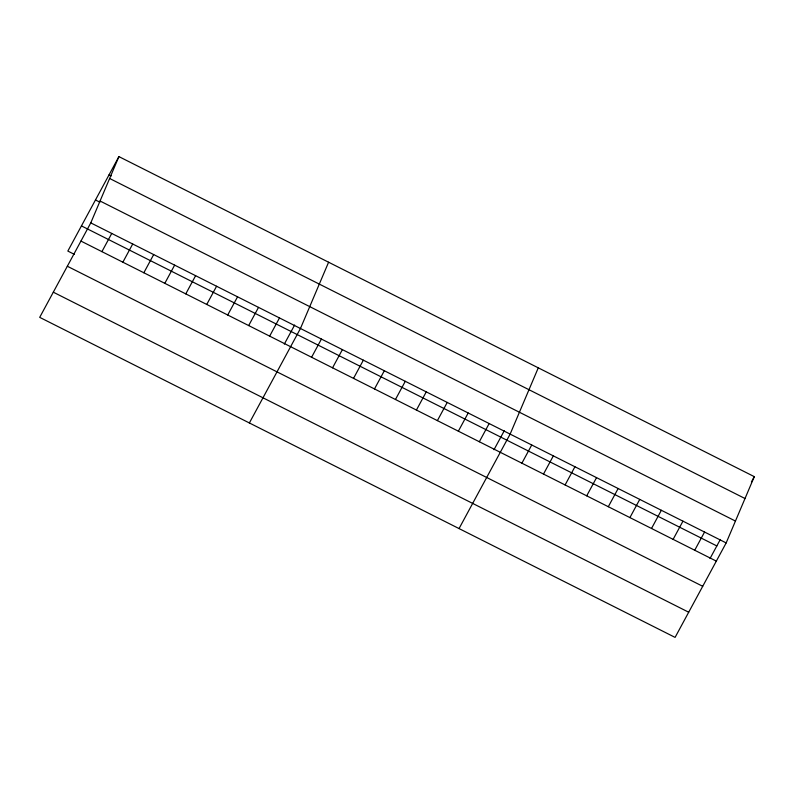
<?xml version="1.0" encoding="UTF-8"?>
<svg xmlns="http://www.w3.org/2000/svg" width="794" height="794" viewBox="0 0 794 794"><rect width="100%" height="100%" fill="white"/><g stroke="black" fill="none" stroke-linecap="round" stroke-linejoin="round"><path stroke-width="1.19" d="M90.774 222.886L118.911 156.607L754.3 476.648L726.163 542.927L675.089 637.393L39.7 317.352L90.774 222.886L726.163 542.927M328.597 262.219L300.45 328.498L249.376 422.964M538.272 367.84L510.135 434.11L459.051 528.576M118.911 156.607L67.837 251.073L74.457 254.408M101.91 251.638L111.746 233.446M122.871 262.199L132.707 244.006M143.843 272.769L153.679 254.566M164.805 283.329L174.65 265.127M185.776 293.889L195.612 275.687M206.748 304.449L216.583 286.257M227.709 315.01L237.555 296.817M248.681 325.57L258.516 307.377M269.652 336.13L279.488 317.937M284.321 344.1L294.634 325.034M311.585 357.26L321.421 339.058M332.547 367.821L342.393 349.618M353.519 378.381L363.354 360.178M374.49 388.941L384.326 370.748M395.452 399.501L405.287 381.309M416.423 410.061L426.259 391.869M437.385 420.622L447.23 402.429M458.356 431.182L468.192 412.989M479.328 441.752L489.164 423.549M493.997 449.722L504.309 430.646M521.896 463.19L531.732 444.997M543.503 474.068L553.339 455.875M565.1 484.955L574.935 466.753M586.706 495.833L596.542 477.641M608.303 506.721L618.149 488.518M629.91 517.599L639.746 499.406M651.517 528.476L661.352 510.284M673.114 539.364L682.959 521.162M694.72 550.242L704.556 532.049M710.025 558.529L720.337 539.463M751.402 482.008L754.3 476.648M109.076 174.799L111.279 175.911M109.632 178.481L745.01 498.523M100.064 201.011L735.442 521.053M95.469 199.969L99.885 202.192M81.445 225.903L716.833 545.944M80.938 241.078L716.327 561.12M67.331 266.248L702.71 586.29M53.307 292.182L688.696 612.224"/></g></svg>
